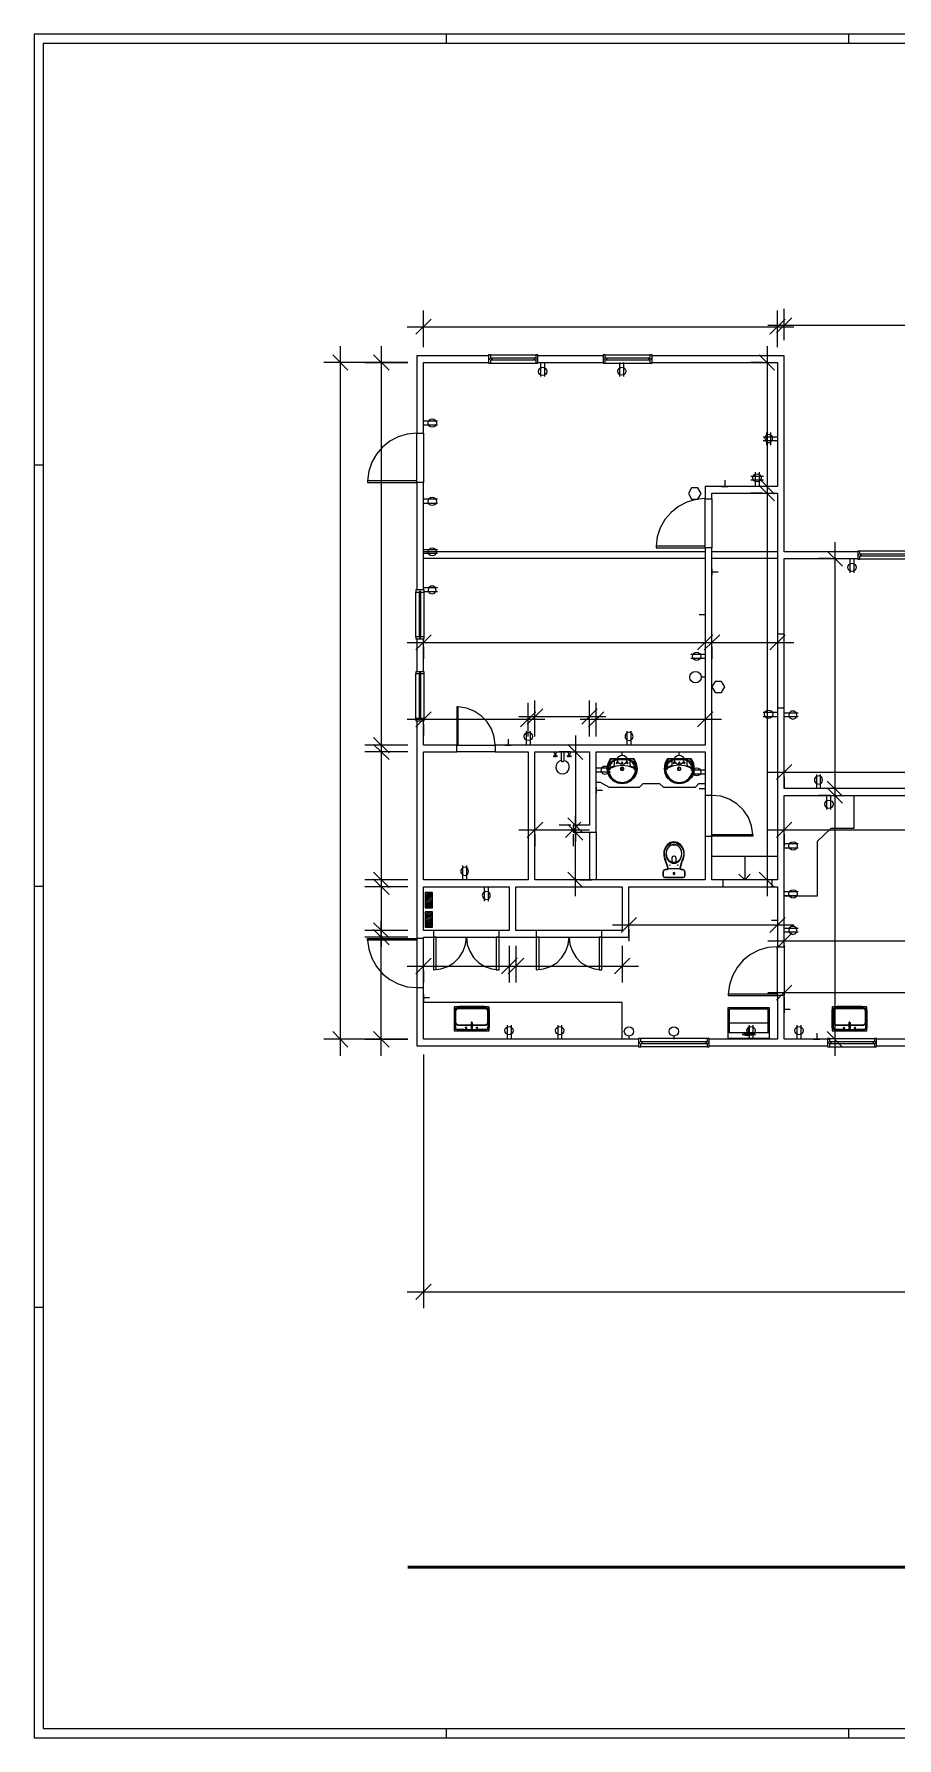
# Model space of a CAD drawing. Header units: inches. Extents: x -625442 to 34963, y -27993 to 66986.
# Drawn here: x 17.58 to 22.87, y 0.27 to 10.71 of the extents above; entities that cross this region are included whole.
import ezdxf

# ---------------------------------------------------------------- set-up
doc = ezdxf.new("R2010")
doc.units = ezdxf.units.IN
doc.header["$LTSCALE"] = 0.5
doc.header["$MEASUREMENT"] = 0
doc.linetypes.add('PDF_IMPORT', pattern=[1, 0.8, -0.2])
doc.layers.add('P-PATTERN', color=147, linetype='Continuous')

# ---------------------------------------------------------------- blocks, each defined once
blk = doc.blocks.new('Existing Red House Floor Plan_PBK')
at = {"layer": 'P-PATTERN', "color": 7, "lineweight": 9}
for points in [[(0.872, 10.71), (0.872, 0.267), (16.706, 0.267), (16.706, 10.71)], [(0.928, 10.651), (0.928, 0.325), (15.731, 0.325), (15.731, 10.651)]]:
    blk.add_lwpolyline(points, close=True, dxfattribs=at)
for points in [[(3.397, 10.71), (3.397, 10.651)], [(5.863, 10.71), (5.863, 10.651)], [(0.872, 8.07), (0.928, 8.07)], [(0.872, 5.488), (0.928, 5.488)], [(0.872, 2.907), (0.928, 2.907)], [(3.397, 0.325), (3.397, 0.267)], [(5.863, 0.325), (5.863, 0.267)]]:
    blk.add_lwpolyline(points, dxfattribs=at)
at = {"layer": 'P-PATTERN', "color": 7, "lineweight": 25}
for points in [[(3.258, 8.791), (3.258, 9.016)], [(5.428, 8.791), (5.428, 9.016)], [(5.47, 8.833), (5.47, 9.025)], [(3.158, 8.916), (5.528, 8.916)], [(3.305, 8.963), (3.212, 8.87)], [(5.37, 8.925), (7.931, 8.925)], [(5.381, 8.87), (5.475, 8.963)], [(5.516, 8.971), (5.423, 8.878)], [(2.748, 8.796), (2.748, 4.448)], [(3, 8.796), (3, 6.251)], [(5.365, 8.796), (5.365, 7.836)], [(2.9, 8.696), (3.163, 8.696), (2.648, 8.696)], [(2.795, 8.65), (2.702, 8.743)], [(3.658, 8.738), (3.217, 8.738), (3.217, 8.263), (3.158, 8.258), (3.103, 8.241), (3.052, 8.215), (3.007, 8.178), (2.97, 8.135), (2.942, 8.085), (2.923, 8.03), (2.915, 7.971)], [(3.048, 8.65), (2.953, 8.743)], [(3.258, 8.263), (3.258, 8.696), (3.658, 8.696)], [(3.672, 8.693), (3.672, 8.713), (3.678, 8.713), (3.678, 8.723), (3.672, 8.723), (3.672, 8.743), (3.658, 8.743), (3.658, 8.693), (3.672, 8.693), (3.947, 8.693)], [(3.665, 8.713), (3.665, 8.723)], [(3.672, 8.743), (3.947, 8.743)], [(3.953, 8.723), (3.953, 8.713)], [(4.36, 8.738), (3.96, 8.738)], [(3.96, 8.696), (4.36, 8.696)], [(3.977, 8.61), (3.977, 8.696)], [(4.002, 8.61), (4.002, 8.696)], [(4.373, 8.693), (4.373, 8.713), (4.38, 8.713), (4.38, 8.723), (4.373, 8.723), (4.373, 8.743), (4.36, 8.743), (4.36, 8.693), (4.373, 8.693), (4.646, 8.693)], [(4.366, 8.713), (4.366, 8.723)], [(4.373, 8.743), (4.646, 8.743)], [(4.463, 8.61), (4.463, 8.696)], [(4.486, 8.61), (4.486, 8.696)], [(4.653, 8.723), (4.653, 8.713)], [(5.92, 7.536), (5.47, 7.536), (5.47, 8.738), (4.66, 8.738)], [(4.66, 8.696), (5.428, 8.696), (5.428, 7.936), (4.985, 7.936), (4.985, 7.861)], [(5.336, 8.696), (5.265, 8.696)], [(5.411, 8.65), (5.316, 8.743)], [(3.345, 8.338), (3.258, 8.338)], [(3.345, 8.313), (3.258, 8.313)], [(5.363, 8.191), (5.363, 8.268)], [(5.388, 8.191), (5.388, 8.268)], [(5.341, 8.241), (5.428, 8.241)], [(5.341, 8.218), (5.428, 8.218)], [(3.217, 7.961), (3.217, 7.303)], [(3.258, 7.303), (3.258, 7.961)], [(5.106, 7.975), (5.106, 7.936)], [(5.265, 8.001), (5.343, 8.001)], [(5.265, 7.978), (5.343, 7.978)], [(5.291, 8.025), (5.291, 7.936)], [(5.316, 8.025), (5.316, 7.936)], [(5.316, 7.985), (5.411, 7.89)], [(5.411, 7.848), (5.316, 7.943)], [(5.365, 7.996), (5.365, 5.425)], [(3.345, 7.858), (3.258, 7.858)], [(3.345, 7.833), (3.258, 7.833)], [(4.985, 7.863), (4.928, 7.856), (4.873, 7.841), (4.821, 7.815), (4.776, 7.778), (4.738, 7.735), (4.71, 7.683), (4.691, 7.628), (4.685, 7.571)], [(5.026, 7.861), (5.026, 7.895), (5.428, 7.895), (5.428, 7.031)], [(5.085, 7.936), (5.125, 7.936)], [(5.336, 7.936), (5.265, 7.936)], [(5.336, 7.895), (5.265, 7.895)], [(3.345, 7.548), (3.258, 7.548)], [(4.985, 7.536), (3.258, 7.536)], [(3.345, 7.525), (3.258, 7.525)], [(4.985, 7.561), (4.985, 6.351), (3.697, 6.351), (3.692, 6.403), (3.675, 6.451), (3.648, 6.495), (3.613, 6.531), (3.57, 6.56), (3.523, 6.578), (3.472, 6.586)], [(5.278, 5.803), (5.27, 5.856), (5.25, 5.908), (5.22, 5.953), (5.18, 5.991), (5.133, 6.02), (5.081, 6.038), (5.026, 6.043), (5.026, 7.561)], [(5.428, 7.536), (5.026, 7.536)], [(5.826, 7.448), (5.733, 7.541)], [(5.78, 7.595), (5.78, 5.985)], [(5.926, 7.511), (5.926, 7.521)], [(6.508, 7.541), (6.508, 7.521), (6.501, 7.521), (6.501, 7.511), (6.508, 7.511), (6.508, 7.491), (6.521, 7.491), (6.521, 7.541), (6.508, 7.541), (5.933, 7.541)], [(4.985, 7.495), (3.258, 7.495)], [(5.428, 7.495), (5.026, 7.495)], [(5.026, 7.433), (5.026, 7.393)], [(5.47, 7.031), (5.47, 7.495), (5.92, 7.495)], [(5.753, 7.495), (5.68, 7.495)], [(5.873, 7.408), (5.873, 7.495)], [(5.898, 7.408), (5.898, 7.495)], [(6.508, 7.491), (5.933, 7.491)], [(3.345, 7.315), (3.258, 7.315)], [(5.065, 7.411), (5.026, 7.411)], [(3.262, 7.016), (3.242, 7.016), (3.242, 7.021), (3.232, 7.021), (3.232, 7.016), (3.212, 7.016), (3.212, 7.003), (3.262, 7.003), (3.262, 7.016), (3.262, 7.29)], [(3.212, 7.016), (3.212, 7.29)], [(3.232, 7.296), (3.242, 7.296)], [(3.345, 7.291), (3.258, 7.291)], [(4.948, 7.153), (4.985, 7.153)], [(4.985, 7.175), (4.985, 7.135)], [(3.305, 7.028), (3.212, 6.935)], [(3.217, 7.003), (3.217, 6.801)], [(3.242, 7.01), (3.232, 7.01)], [(3.258, 6.801), (3.258, 7.003)], [(4.938, 6.935), (5.033, 7.028)], [(5.075, 7.028), (4.98, 6.935)], [(5.381, 6.935), (5.475, 7.028)], [(3.158, 6.981), (5.085, 6.981)], [(3.258, 6.953), (3.258, 6.881)], [(4.898, 6.908), (4.985, 6.908)], [(4.926, 6.981), (5.528, 6.981)], [(4.985, 6.953), (4.985, 6.881)], [(5.026, 6.953), (5.026, 6.881)], [(5.428, 6.953), (5.428, 6.881)], [(3.262, 6.515), (3.242, 6.515), (3.242, 6.521), (3.232, 6.521), (3.232, 6.515), (3.212, 6.515), (3.212, 6.501), (3.262, 6.501), (3.262, 6.515), (3.262, 6.79)], [(3.212, 6.515), (3.212, 6.79)], [(3.232, 6.796), (3.242, 6.796)], [(4.898, 6.885), (4.985, 6.885)], [(4.985, 6.791), (4.985, 6.75)], [(4.961, 6.77), (4.985, 6.77)], [(3.9, 6.405), (3.9, 6.61)], [(3.942, 6.405), (3.942, 6.626)], [(4.276, 6.405), (4.276, 6.626)], [(4.318, 6.405), (4.318, 6.61)], [(5.428, 6.581), (5.428, 5.525), (5.395, 5.525)], [(5.47, 5.116), (5.47, 6.043), (6.596, 6.043), (6.596, 5.921), (6.638, 5.921), (6.638, 6.085), (5.47, 6.085), (5.47, 6.581)], [(3.158, 6.51), (4.002, 6.51)], [(3.305, 6.556), (3.212, 6.463)], [(3.217, 6.501), (3.217, 5.166)], [(3.242, 6.508), (3.232, 6.508)], [(3.463, 6.351), (3.258, 6.351), (3.258, 6.501)], [(3.258, 6.481), (3.258, 6.41)], [(3.842, 6.526), (4.376, 6.526)], [(3.853, 6.463), (3.948, 6.556)], [(3.99, 6.573), (3.895, 6.48)], [(4.218, 6.51), (5.085, 6.51)], [(4.23, 6.48), (4.323, 6.573)], [(4.365, 6.556), (4.271, 6.463)], [(4.938, 6.463), (5.033, 6.556)], [(4.985, 6.481), (4.985, 6.41)], [(5.341, 6.553), (5.428, 6.553)], [(5.341, 6.528), (5.428, 6.528)], [(5.556, 6.548), (5.47, 6.548)], [(5.556, 6.525), (5.47, 6.525)], [(2.953, 6.398), (3.048, 6.305)], [(3, 6.41), (3, 5.425)], [(3.778, 6.388), (3.778, 6.351)], [(3.888, 6.438), (3.888, 6.351)], [(3.913, 6.438), (3.913, 6.351)], [(4.19, 6.41), (4.19, 5.76)], [(4.506, 6.438), (4.506, 6.351)], [(4.53, 6.438), (4.53, 6.351)], [(3.163, 6.351), (2.9, 6.351)], [(3.163, 6.31), (2.9, 6.31)], [(3.048, 6.263), (2.953, 6.356)], [(3.697, 6.31), (3.9, 6.31), (3.9, 5.525), (3.258, 5.525), (3.258, 6.31), (3.463, 6.31)], [(3.757, 6.351), (3.797, 6.351)], [(4.985, 5.793), (4.985, 5.525), (3.942, 5.525), (3.942, 6.31), (4.276, 6.31), (4.276, 5.86), (4.176, 5.86), (4.176, 5.818), (4.318, 5.818), (4.318, 6.31), (4.985, 6.31), (4.985, 6.043)], [(4.058, 6.31), (4.063, 6.295), (4.067, 6.295), (4.07, 6.295), (4.075, 6.31)], [(4.068, 6.295), (4.068, 6.285), (4.067, 6.285), (4.065, 6.285), (4.065, 6.295)], [(4.067, 6.281), (4.067, 6.285), (4.067, 6.281)], [(4.143, 6.31), (4.148, 6.295), (4.151, 6.295), (4.155, 6.295), (4.161, 6.31), (4.09, 6.31)], [(4.103, 6.31), (4.103, 6.258), (4.106, 6.251), (4.115, 6.251), (4.12, 6.258), (4.12, 6.31)], [(4.236, 6.263), (4.143, 6.356)], [(4.15, 6.295), (4.15, 6.285), (4.151, 6.285)], [(4.155, 6.285), (4.151, 6.285), (4.15, 6.285)], [(4.151, 6.281), (4.151, 6.285), (4.151, 6.281)], [(4.153, 6.285), (4.153, 6.295)], [(4.41, 6.268), (4.408, 6.268), (4.406, 6.266), (4.393, 6.238), (4.388, 6.206), (4.393, 6.18), (4.405, 6.155), (4.425, 6.136), (4.45, 6.123), (4.476, 6.12), (4.503, 6.123), (4.528, 6.136), (4.548, 6.155), (4.56, 6.18), (4.565, 6.206), (4.56, 6.238), (4.546, 6.266), (4.545, 6.268), (4.543, 6.268)], [(4.405, 6.268), (4.548, 6.268), (4.405, 6.268)], [(4.476, 6.291), (4.476, 6.31)], [(4.76, 6.268), (4.758, 6.268), (4.758, 6.266), (4.743, 6.238), (4.738, 6.206), (4.743, 6.18), (4.755, 6.155), (4.775, 6.136), (4.8, 6.123), (4.826, 6.12), (4.855, 6.123), (4.878, 6.136), (4.898, 6.155), (4.911, 6.18), (4.915, 6.206), (4.91, 6.238), (4.896, 6.266), (4.895, 6.268), (4.893, 6.268)], [(4.756, 6.268), (4.898, 6.268), (4.756, 6.268)], [(4.825, 6.291), (4.825, 6.31)], [(4.405, 6.21), (4.318, 6.21)], [(4.405, 6.186), (4.318, 6.186)], [(4.405, 6.216), (4.415, 6.22), (4.423, 6.223), (4.428, 6.226), (4.43, 6.233), (4.43, 6.253), (4.43, 6.256), (4.426, 6.256), (4.413, 6.246), (4.403, 6.231), (4.4, 6.216), (4.4, 6.2), (4.401, 6.208), (4.408, 6.213), (4.441, 6.225), (4.476, 6.228), (4.511, 6.225), (4.545, 6.213), (4.551, 6.208), (4.553, 6.2), (4.553, 6.216), (4.55, 6.231), (4.54, 6.246), (4.526, 6.256), (4.523, 6.256), (4.523, 6.253), (4.523, 6.233), (4.525, 6.226), (4.53, 6.223), (4.538, 6.22), (4.546, 6.216), (4.548, 6.213), (4.546, 6.213)], [(4.406, 6.216), (4.405, 6.213), (4.406, 6.213)], [(4.526, 6.256), (4.52, 6.258), (4.513, 6.26), (4.495, 6.261), (4.476, 6.261), (4.458, 6.261), (4.44, 6.26), (4.433, 6.258), (4.426, 6.256)], [(4.896, 6.213), (4.901, 6.208), (4.905, 6.2), (4.903, 6.216), (4.9, 6.231), (4.89, 6.246), (4.876, 6.256), (4.875, 6.256), (4.873, 6.253), (4.873, 6.233), (4.875, 6.226), (4.88, 6.223), (4.888, 6.22), (4.898, 6.216), (4.898, 6.213), (4.896, 6.213), (4.863, 6.225), (4.826, 6.228), (4.791, 6.225), (4.758, 6.213), (4.751, 6.208), (4.75, 6.2), (4.75, 6.216), (4.755, 6.231), (4.763, 6.246), (4.776, 6.256), (4.78, 6.256), (4.78, 6.253), (4.78, 6.233), (4.778, 6.226), (4.773, 6.223), (4.765, 6.22), (4.756, 6.216), (4.755, 6.213), (4.758, 6.213)], [(4.876, 6.256), (4.87, 6.258), (4.863, 6.26), (4.845, 6.261), (4.826, 6.261), (4.808, 6.261), (4.791, 6.26), (4.783, 6.258), (4.776, 6.256)], [(4.898, 6.2), (4.985, 6.2)], [(4.898, 6.176), (4.985, 6.176)], [(5.37, 6.186), (6.696, 6.186)], [(5.516, 6.233), (5.423, 6.14)], [(5.668, 6.171), (5.668, 6.085)], [(5.691, 6.171), (5.691, 6.085)], [(4.318, 6.125), (4.341, 6.125), (4.396, 6.093), (4.583, 6.093), (4.606, 6.116), (4.706, 6.116), (4.73, 6.093), (4.925, 6.093), (4.946, 6.116), (4.985, 6.116)], [(4.318, 6.095), (4.318, 6.055)], [(4.355, 6.073), (4.318, 6.073)], [(4.948, 6.085), (4.985, 6.085)], [(4.985, 6.106), (4.985, 6.066)], [(5.47, 6.158), (5.47, 6.086)], [(5.753, 6.085), (5.68, 6.085)], [(5.733, 6.131), (5.826, 6.038)], [(5.826, 5.996), (5.733, 6.09)], [(5.78, 6.143), (5.78, 4.448)], [(5.896, 6.043), (5.896, 5.841), (5.755, 5.841), (5.671, 5.76), (5.671, 5.425), (5.471, 5.425)], [(5.753, 6.043), (5.68, 6.043)], [(5.731, 5.956), (5.731, 6.043)], [(5.756, 5.956), (5.756, 6.043)], [(3.99, 5.88), (3.895, 5.786)], [(4.161, 5.86), (4.09, 5.86)], [(4.13, 5.786), (4.223, 5.88)], [(4.143, 5.906), (4.236, 5.813)], [(4.236, 5.77), (4.143, 5.865)], [(4.19, 5.425), (4.19, 5.918)], [(5.516, 5.88), (5.423, 5.786)], [(3.842, 5.833), (4.276, 5.833)], [(3.942, 5.805), (3.942, 5.733)], [(4.176, 5.805), (4.176, 5.733)], [(4.216, 5.818), (4.29, 5.818)], [(4.276, 5.818), (4.276, 5.525)], [(4.318, 5.818), (4.318, 5.525)], [(4.76, 5.591), (4.756, 5.608), (4.751, 5.623), (4.74, 5.656), (4.735, 5.683), (4.738, 5.71), (4.75, 5.733), (4.77, 5.748), (4.781, 5.753), (4.795, 5.755), (4.806, 5.753), (4.818, 5.748), (4.838, 5.733), (4.85, 5.71), (4.855, 5.683), (4.848, 5.656), (4.836, 5.623), (4.831, 5.608), (4.828, 5.591)], [(5.093, 5.525), (5.026, 5.525), (5.026, 5.793)], [(5.37, 5.833), (10.751, 5.833)], [(5.47, 5.805), (5.47, 5.733)], [(5.556, 5.746), (5.47, 5.746)], [(4.738, 5.651), (4.746, 5.63), (4.738, 5.651)], [(4.78, 5.633), (4.78, 5.635), (4.786, 5.635), (4.795, 5.635), (4.801, 5.635), (4.808, 5.635), (4.808, 5.633), (4.806, 5.633), (4.803, 5.631), (4.8, 5.631), (4.795, 5.631), (4.79, 5.631), (4.785, 5.631), (4.77, 5.638), (4.758, 5.65), (4.75, 5.668), (4.748, 5.69), (4.751, 5.71), (4.76, 5.725), (4.773, 5.736), (4.783, 5.74), (4.795, 5.741), (4.805, 5.74), (4.815, 5.736), (4.828, 5.725), (4.836, 5.71), (4.84, 5.69), (4.838, 5.668), (4.83, 5.65), (4.82, 5.64), (4.808, 5.633)], [(4.808, 5.635), (4.808, 5.658), (4.803, 5.668), (4.795, 5.671), (4.785, 5.668), (4.78, 5.658), (4.78, 5.635)], [(4.85, 5.651), (4.841, 5.63), (4.85, 5.651)], [(5.428, 5.668), (5.026, 5.668)], [(5.228, 5.668), (5.228, 5.525), (5.261, 5.56)], [(5.556, 5.721), (5.47, 5.721)], [(2.953, 5.573), (3.048, 5.478)], [(3, 5.583), (3, 5.116)], [(3.498, 5.613), (3.498, 5.525)], [(3.522, 5.613), (3.522, 5.525)], [(4.143, 5.573), (4.236, 5.478)], [(4.83, 5.591), (4.835, 5.611), (4.841, 5.63), (4.835, 5.611), (4.83, 5.591), (4.838, 5.59), (4.848, 5.59), (4.856, 5.585), (4.86, 5.575), (4.856, 5.585), (4.848, 5.59), (4.821, 5.593), (4.795, 5.593), (4.766, 5.593), (4.74, 5.59), (4.731, 5.585), (4.728, 5.575), (4.731, 5.585), (4.74, 5.59), (4.75, 5.59), (4.758, 5.591), (4.753, 5.611), (4.746, 5.63), (4.753, 5.611), (4.758, 5.591)], [(4.728, 5.55), (4.728, 5.575), (4.728, 5.55)], [(4.85, 5.541), (4.738, 5.541), (4.85, 5.541)], [(4.793, 5.56), (4.8, 5.565), (4.795, 5.57), (4.79, 5.565), (4.795, 5.56)], [(4.86, 5.575), (4.86, 5.55), (4.86, 5.575)], [(5.228, 5.525), (5.191, 5.561)], [(5.316, 5.573), (5.411, 5.478)], [(3.163, 5.525), (2.9, 5.525)], [(3.163, 5.483), (2.9, 5.483)], [(3.048, 5.436), (2.953, 5.531)], [(3.32, 5.216), (3.258, 5.216), (3.258, 5.483), (3.783, 5.483), (3.783, 5.216), (3.722, 5.216)], [(3.268, 5.406), (3.313, 5.45)], [(3.268, 5.438), (3.28, 5.448)], [(3.268, 5.416), (3.302, 5.448)], [(3.268, 5.426), (3.292, 5.448)], [(3.268, 5.398), (3.313, 5.441)], [(3.268, 5.386), (3.313, 5.431)], [(3.632, 5.396), (3.632, 5.483)], [(3.657, 5.396), (3.657, 5.483)], [(3.95, 5.216), (3.825, 5.216), (3.825, 5.483), (4.476, 5.483), (4.476, 5.216), (4.351, 5.216)], [(4.216, 5.525), (4.29, 5.525)], [(4.351, 5.175), (4.518, 5.175), (4.518, 5.483), (5.093, 5.483)], [(5.395, 5.483), (5.428, 5.483), (5.428, 5.116), (5.37, 5.111), (5.315, 5.095), (5.263, 5.068), (5.218, 5.033), (5.181, 4.988), (5.153, 4.938), (5.135, 4.883), (5.126, 4.826)], [(5.336, 5.525), (5.265, 5.525)], [(5.556, 5.453), (5.47, 5.453)], [(3.268, 5.375), (3.313, 5.42)], [(3.268, 5.365), (3.313, 5.408)], [(3.268, 5.355), (3.313, 5.4)], [(3.268, 5.318), (3.28, 5.33)], [(3.268, 5.286), (3.313, 5.33)], [(3.268, 5.296), (3.302, 5.33)], [(3.268, 5.306), (3.292, 5.33)], [(3.277, 5.355), (3.313, 5.391)], [(3.287, 5.355), (3.313, 5.381)], [(3.297, 5.355), (3.313, 5.371)], [(5.556, 5.428), (5.47, 5.428)], [(2.953, 5.263), (3.048, 5.17)], [(3, 4.448), (3, 5.275)], [(3.268, 5.278), (3.313, 5.321)], [(3.268, 5.266), (3.313, 5.311)], [(3.268, 5.256), (3.313, 5.3)], [(3.268, 5.245), (3.313, 5.288)], [(3.268, 5.236), (3.313, 5.28)], [(3.277, 5.236), (3.313, 5.271)], [(3.287, 5.236), (3.313, 5.261)], [(3.297, 5.236), (3.313, 5.251)], [(4.418, 5.25), (5.528, 5.25)], [(4.565, 5.296), (4.471, 5.203)], [(5.381, 5.203), (5.475, 5.296)], [(5.391, 5.278), (5.428, 5.278)], [(5.428, 5.3), (5.428, 5.258)], [(5.556, 5.228), (5.47, 5.228)], [(3.163, 5.216), (2.9, 5.216)], [(3.163, 5.175), (2.9, 5.175)], [(2.915, 5.156), (2.923, 5.1), (2.942, 5.045), (2.97, 4.995), (3.007, 4.95), (3.052, 4.915), (3.103, 4.888), (3.158, 4.871), (3.217, 4.865)], [(3.048, 5.128), (2.953, 5.221)], [(3.258, 5.166), (3.258, 5.175), (3.32, 5.175)], [(3.337, 4.975), (3.337, 5.175), (3.32, 5.175), (3.32, 4.975), (3.365, 4.98), (3.408, 4.995), (3.445, 5.018), (3.477, 5.05), (3.502, 5.088), (3.517, 5.13), (3.522, 5.175), (3.527, 5.13), (3.542, 5.088), (3.565, 5.05), (3.597, 5.018), (3.635, 4.995), (3.677, 4.98), (3.722, 4.975)], [(3.722, 5.175), (3.95, 5.175)], [(3.783, 5.121), (3.783, 4.896)], [(3.825, 5.121), (3.825, 4.896)], [(3.967, 4.975), (3.967, 5.175), (3.95, 5.175), (3.95, 4.975), (3.995, 4.98), (4.038, 4.995), (4.075, 5.018), (4.106, 5.05), (4.131, 5.088), (4.146, 5.13), (4.151, 5.175), (4.156, 5.13), (4.171, 5.088), (4.195, 5.05), (4.226, 5.018), (4.265, 4.995), (4.306, 4.98), (4.351, 4.975)], [(4.476, 5.121), (4.476, 4.896)], [(4.518, 5.221), (4.518, 5.15)], [(5.37, 5.153), (12.851, 5.153)], [(5.516, 5.2), (5.423, 5.106)], [(5.428, 5.221), (5.428, 5.15)], [(5.556, 5.205), (5.47, 5.205)], [(5.47, 5.125), (5.47, 5.053)], [(3.305, 5.045), (3.212, 4.95)], [(3.737, 4.95), (3.832, 5.045)], [(3.873, 5.045), (3.778, 4.95)], [(4.43, 4.95), (4.523, 5.045)], [(3.158, 4.996), (3.883, 4.996)], [(3.258, 4.97), (3.258, 4.896)], [(3.725, 4.996), (4.576, 4.996)], [(3.217, 4.866), (3.217, 4.508), (4.576, 4.508)], [(4.576, 4.55), (3.258, 4.55), (3.258, 4.866)], [(3.258, 4.825), (3.258, 4.783)], [(5.428, 4.816), (5.428, 4.55), (5.01, 4.55)], [(5.37, 4.835), (6.705, 4.835)], [(5.516, 4.881), (5.423, 4.788)], [(5.736, 4.55), (5.47, 4.55), (5.47, 4.816)], [(5.47, 4.806), (5.47, 4.735)], [(3.295, 4.803), (3.258, 4.803)], [(4.476, 4.55), (4.476, 4.775), (3.258, 4.775)], [(3.48, 4.75), (3.45, 4.748), (3.448, 4.746), (3.447, 4.745), (3.447, 4.716), (3.448, 4.715), (3.448, 4.633)], [(3.447, 4.716), (3.447, 4.633), (3.448, 4.633), (3.448, 4.603), (3.45, 4.601), (3.48, 4.601)], [(3.63, 4.75), (3.48, 4.75), (3.48, 4.748), (3.45, 4.746), (3.448, 4.745), (3.448, 4.715)], [(3.457, 4.726), (3.455, 4.723), (3.455, 4.72), (3.46, 4.733), (3.473, 4.738), (3.47, 4.738), (3.467, 4.736)], [(3.473, 4.738), (3.46, 4.733), (3.455, 4.72)], [(3.455, 4.72), (3.455, 4.653), (3.455, 4.72)], [(3.465, 4.736), (3.46, 4.733), (3.457, 4.728)], [(3.635, 4.738), (3.473, 4.738), (3.635, 4.738)], [(3.663, 4.716), (3.662, 4.745), (3.66, 4.746), (3.658, 4.748), (3.63, 4.75), (3.63, 4.748), (3.48, 4.748)], [(3.663, 4.633), (3.663, 4.716), (3.662, 4.715), (3.66, 4.745), (3.658, 4.746), (3.63, 4.748)], [(3.63, 4.6), (3.658, 4.6), (3.66, 4.601), (3.662, 4.603), (3.663, 4.633), (3.662, 4.633), (3.662, 4.715)], [(3.642, 4.736), (3.638, 4.738), (3.635, 4.738), (3.648, 4.733), (3.653, 4.72), (3.653, 4.723), (3.652, 4.726)], [(3.653, 4.72), (3.648, 4.733), (3.635, 4.738)], [(3.652, 4.728), (3.648, 4.733), (3.643, 4.736)], [(3.653, 4.653), (3.653, 4.72), (3.653, 4.653)], [(5.135, 4.591), (5.135, 4.735), (5.37, 4.735), (5.37, 4.591)], [(5.47, 4.753), (5.47, 4.711)], [(5.506, 4.731), (5.47, 4.731)], [(5.795, 4.75), (5.766, 4.748), (5.763, 4.746), (5.763, 4.745), (5.761, 4.716), (5.763, 4.715), (5.763, 4.633)], [(5.761, 4.716), (5.761, 4.633), (5.763, 4.633), (5.765, 4.603), (5.766, 4.601), (5.795, 4.601)], [(5.945, 4.75), (5.795, 4.75), (5.795, 4.748), (5.766, 4.746), (5.765, 4.745), (5.763, 4.715)], [(5.771, 4.726), (5.771, 4.723), (5.771, 4.72), (5.776, 4.733), (5.788, 4.738), (5.786, 4.738), (5.783, 4.736)], [(5.788, 4.738), (5.776, 4.733), (5.771, 4.72)], [(5.771, 4.72), (5.771, 4.653), (5.771, 4.72)], [(5.781, 4.736), (5.776, 4.733), (5.773, 4.728)], [(5.951, 4.738), (5.788, 4.738), (5.951, 4.738)], [(5.978, 4.716), (5.976, 4.745), (5.976, 4.746), (5.975, 4.748), (5.945, 4.75), (5.945, 4.748), (5.795, 4.748)], [(5.978, 4.633), (5.978, 4.716), (5.976, 4.715), (5.975, 4.745), (5.975, 4.746), (5.945, 4.748)], [(5.945, 4.6), (5.975, 4.6), (5.976, 4.601), (5.976, 4.603), (5.978, 4.633), (5.976, 4.633), (5.976, 4.715)], [(5.966, 4.728), (5.963, 4.733), (5.958, 4.736), (5.955, 4.738), (5.951, 4.738), (5.963, 4.733), (5.968, 4.72), (5.968, 4.723), (5.968, 4.726)], [(5.968, 4.72), (5.963, 4.733), (5.951, 4.738)], [(5.968, 4.653), (5.968, 4.72), (5.968, 4.653)], [(7.74, 4.55), (6.646, 4.55), (6.646, 4.775), (6.605, 4.775), (6.605, 4.55), (6.036, 4.55)], [(2.702, 4.596), (2.795, 4.501)], [(2.953, 4.596), (3.048, 4.501)], [(3.447, 4.633), (3.447, 4.603), (3.448, 4.601), (3.45, 4.6), (3.48, 4.6), (3.48, 4.601), (3.63, 4.601)], [(3.467, 4.636), (3.47, 4.636), (3.473, 4.636), (3.46, 4.641), (3.455, 4.653), (3.455, 4.65), (3.457, 4.648)], [(3.455, 4.653), (3.46, 4.641), (3.473, 4.636)], [(3.457, 4.646), (3.46, 4.641), (3.465, 4.638)], [(3.473, 4.636), (3.55, 4.636), (3.473, 4.636)], [(3.48, 4.6), (3.63, 4.6), (3.63, 4.601), (3.658, 4.601), (3.66, 4.603), (3.662, 4.633)], [(3.552, 4.653), (3.55, 4.651)], [(3.55, 4.65), (3.55, 4.648), (3.55, 4.646), (3.55, 4.645), (3.55, 4.643), (3.55, 4.641), (3.55, 4.64), (3.55, 4.638), (3.55, 4.636), (3.55, 4.635), (3.55, 4.633), (3.55, 4.631), (3.55, 4.63), (3.55, 4.628), (3.55, 4.626), (3.55, 4.625), (3.55, 4.623), (3.55, 4.621), (3.55, 4.62), (3.55, 4.618), (3.55, 4.616)], [(3.55, 4.615), (3.552, 4.613)], [(3.555, 4.653), (3.553, 4.653)], [(3.553, 4.611), (3.555, 4.611)], [(3.555, 4.653), (3.555, 4.653)], [(3.555, 4.611), (3.555, 4.611)], [(3.558, 4.651), (3.557, 4.653)], [(3.557, 4.613), (3.558, 4.615)], [(3.558, 4.616), (3.558, 4.618), (3.558, 4.62), (3.558, 4.621), (3.558, 4.623), (3.558, 4.625), (3.558, 4.626), (3.558, 4.628), (3.558, 4.63), (3.558, 4.631), (3.558, 4.633), (3.558, 4.635), (3.558, 4.636), (3.558, 4.638), (3.558, 4.64), (3.558, 4.641), (3.558, 4.643), (3.558, 4.645), (3.558, 4.646), (3.558, 4.648), (3.558, 4.65)], [(3.558, 4.636), (3.635, 4.636), (3.558, 4.636)], [(3.652, 4.648), (3.653, 4.65), (3.653, 4.653), (3.648, 4.641), (3.635, 4.636), (3.638, 4.636), (3.642, 4.636)], [(3.635, 4.636), (3.648, 4.641), (3.653, 4.653)], [(3.643, 4.638), (3.648, 4.641), (3.652, 4.646)], [(3.772, 4.636), (3.772, 4.55)], [(3.797, 4.636), (3.797, 4.55)], [(4.082, 4.636), (4.082, 4.55)], [(4.105, 4.636), (4.105, 4.55)], [(5.37, 4.648), (5.135, 4.648)], [(5.255, 4.588), (5.255, 4.583), (5.255, 4.581), (5.255, 4.588), (5.253, 4.588), (5.253, 4.595), (5.253, 4.601), (5.251, 4.601), (5.251, 4.608), (5.25, 4.608), (5.25, 4.615), (5.25, 4.618), (5.248, 4.618), (5.248, 4.62), (5.248, 4.621), (5.25, 4.621), (5.25, 4.623), (5.251, 4.623), (5.253, 4.623), (5.255, 4.623), (5.256, 4.621), (5.256, 4.623), (5.255, 4.623), (5.255, 4.625), (5.253, 4.625), (5.251, 4.625), (5.25, 4.623), (5.248, 4.621), (5.248, 4.62), (5.248, 4.621)], [(5.248, 4.621), (5.248, 4.621)], [(5.248, 4.62), (5.248, 4.618)], [(5.255, 4.595), (5.255, 4.588), (5.255, 4.595), (5.253, 4.595), (5.253, 4.601), (5.253, 4.61), (5.251, 4.608), (5.251, 4.615), (5.25, 4.615), (5.25, 4.62), (5.25, 4.618), (5.25, 4.621), (5.25, 4.623)], [(5.25, 4.621), (5.25, 4.621)], [(5.25, 4.621), (5.25, 4.62), (5.251, 4.62), (5.251, 4.615), (5.253, 4.615), (5.253, 4.61), (5.253, 4.608), (5.253, 4.601), (5.255, 4.601), (5.255, 4.595), (5.255, 4.601)], [(5.25, 4.62), (5.25, 4.618), (5.25, 4.613), (5.25, 4.608), (5.25, 4.601), (5.25, 4.595), (5.25, 4.588), (5.25, 4.583), (5.25, 4.58), (5.25, 4.578), (5.25, 4.576), (5.25, 4.578), (5.25, 4.58)], [(5.255, 4.58), (5.255, 4.578), (5.255, 4.576), (5.253, 4.576), (5.251, 4.576), (5.25, 4.576), (5.25, 4.578), (5.25, 4.58), (5.251, 4.581), (5.253, 4.581), (5.255, 4.58), (5.255, 4.578), (5.255, 4.576), (5.255, 4.578), (5.255, 4.58), (5.255, 4.583), (5.255, 4.588), (5.255, 4.595), (5.255, 4.601), (5.255, 4.608), (5.255, 4.613), (5.255, 4.618), (5.255, 4.62)], [(5.25, 4.608), (5.25, 4.615), (5.25, 4.613)], [(5.255, 4.585), (5.256, 4.585), (5.256, 4.583), (5.271, 4.583), (5.255, 4.583), (5.255, 4.578), (5.255, 4.581), (5.253, 4.581), (5.253, 4.588), (5.253, 4.586), (5.253, 4.595), (5.251, 4.595), (5.251, 4.601), (5.25, 4.601), (5.25, 4.608), (5.25, 4.601), (5.25, 4.595), (5.251, 4.595), (5.251, 4.588), (5.253, 4.586), (5.253, 4.581), (5.253, 4.578), (5.255, 4.578), (5.255, 4.576)], [(5.25, 4.601), (5.25, 4.595), (5.25, 4.588), (5.251, 4.588), (5.251, 4.581), (5.253, 4.581), (5.253, 4.576), (5.253, 4.578), (5.253, 4.576), (5.251, 4.578), (5.251, 4.581), (5.25, 4.581), (5.25, 4.588), (5.25, 4.595)], [(5.251, 4.621), (5.251, 4.62), (5.253, 4.62), (5.253, 4.615), (5.253, 4.608), (5.255, 4.608), (5.255, 4.601), (5.255, 4.608)], [(5.253, 4.623), (5.253, 4.625), (5.253, 4.623)], [(5.253, 4.623), (5.253, 4.62), (5.253, 4.615), (5.255, 4.615), (5.255, 4.608), (5.255, 4.615), (5.255, 4.613)], [(5.256, 4.618), (5.256, 4.62), (5.256, 4.621), (5.256, 4.62), (5.256, 4.618), (5.255, 4.618), (5.255, 4.615), (5.255, 4.62), (5.253, 4.62), (5.253, 4.621)], [(5.255, 4.636), (5.255, 4.55)], [(5.255, 4.623), (5.255, 4.625)], [(5.255, 4.623), (5.255, 4.623)], [(5.255, 4.621), (5.255, 4.621)], [(5.255, 4.621), (5.255, 4.621)], [(5.256, 4.62), (5.256, 4.621), (5.256, 4.623)], [(5.278, 4.636), (5.278, 4.55)], [(5.548, 4.636), (5.548, 4.55)], [(5.571, 4.636), (5.571, 4.55)], [(5.733, 4.596), (5.826, 4.501)], [(5.761, 4.633), (5.763, 4.603), (5.763, 4.601), (5.766, 4.6), (5.795, 4.6), (5.795, 4.601), (5.945, 4.601)], [(5.783, 4.636), (5.786, 4.636), (5.788, 4.636), (5.776, 4.641), (5.771, 4.653), (5.771, 4.65), (5.771, 4.648)], [(5.771, 4.653), (5.776, 4.641), (5.788, 4.636)], [(5.773, 4.646), (5.776, 4.641), (5.781, 4.638)], [(5.788, 4.636), (5.866, 4.636), (5.788, 4.636)], [(5.795, 4.6), (5.945, 4.6), (5.945, 4.601), (5.975, 4.601), (5.975, 4.603), (5.976, 4.633)], [(5.835, 4.621), (5.835, 4.621)], [(5.835, 4.621), (5.835, 4.621)], [(5.866, 4.653), (5.866, 4.651)], [(5.866, 4.65), (5.866, 4.648), (5.866, 4.646), (5.866, 4.645), (5.866, 4.643), (5.866, 4.641), (5.866, 4.64), (5.866, 4.638), (5.866, 4.636), (5.866, 4.635), (5.866, 4.633), (5.866, 4.631), (5.866, 4.63), (5.866, 4.628), (5.866, 4.626), (5.866, 4.625), (5.866, 4.623), (5.866, 4.621), (5.866, 4.62), (5.866, 4.618), (5.866, 4.616)], [(5.866, 4.615), (5.866, 4.613)], [(5.871, 4.653), (5.87, 4.653), (5.868, 4.653)], [(5.868, 4.611), (5.87, 4.611), (5.871, 4.611)], [(5.873, 4.651), (5.873, 4.653)], [(5.873, 4.613), (5.873, 4.615)], [(5.875, 4.616), (5.875, 4.618), (5.875, 4.62), (5.875, 4.621), (5.875, 4.623), (5.875, 4.625), (5.875, 4.626), (5.875, 4.628), (5.875, 4.63), (5.875, 4.631), (5.875, 4.633), (5.875, 4.635), (5.875, 4.636), (5.875, 4.638), (5.875, 4.64), (5.875, 4.641), (5.875, 4.643), (5.875, 4.645), (5.875, 4.646), (5.875, 4.648), (5.875, 4.65)], [(5.875, 4.636), (5.951, 4.636), (5.875, 4.636)], [(5.968, 4.648), (5.968, 4.65), (5.968, 4.653), (5.963, 4.641), (5.951, 4.636), (5.955, 4.636), (5.958, 4.636)], [(5.951, 4.636), (5.963, 4.641), (5.968, 4.653)], [(5.958, 4.638), (5.963, 4.641), (5.966, 4.646)], [(2.9, 4.55), (3.163, 4.55), (2.648, 4.55)], [(4.518, 4.568), (4.518, 4.55)], [(4.583, 4.523), (4.583, 4.533)], [(4.998, 4.553), (4.998, 4.533), (4.991, 4.533), (4.991, 4.523), (4.998, 4.523), (4.998, 4.503), (5.01, 4.503), (5.01, 4.553), (4.998, 4.553), (4.59, 4.553)], [(4.998, 4.503), (4.59, 4.503)], [(4.793, 4.568), (4.793, 4.55)], [(5.003, 4.533), (5.003, 4.523)], [(5.01, 4.508), (5.736, 4.508)], [(5.126, 4.591), (5.25, 4.591)], [(5.211, 4.578), (5.211, 4.578)], [(5.215, 4.578), (5.215, 4.578)], [(5.231, 4.578), (5.228, 4.578), (5.231, 4.578), (5.231, 4.58), (5.231, 4.581), (5.228, 4.581), (5.231, 4.581), (5.225, 4.581)], [(5.225, 4.575), (5.231, 4.575), (5.228, 4.575), (5.231, 4.575), (5.231, 4.576), (5.231, 4.578), (5.233, 4.578), (5.246, 4.578), (5.248, 4.578), (5.246, 4.578), (5.248, 4.578)], [(5.231, 4.58), (5.228, 4.58)], [(5.233, 4.58), (5.231, 4.58), (5.233, 4.58)], [(5.231, 4.58), (5.233, 4.58), (5.231, 4.58)], [(5.233, 4.576), (5.231, 4.576), (5.233, 4.576)], [(5.248, 4.58), (5.233, 4.58), (5.248, 4.58), (5.248, 4.581), (5.25, 4.581), (5.248, 4.58), (5.248, 4.578), (5.248, 4.576), (5.25, 4.575), (5.251, 4.575), (5.253, 4.575), (5.253, 4.573), (5.251, 4.573), (5.25, 4.573), (5.248, 4.575), (5.248, 4.576), (5.246, 4.578), (5.248, 4.58), (5.248, 4.581), (5.25, 4.583), (5.233, 4.583), (5.233, 4.581), (5.233, 4.58), (5.233, 4.578), (5.233, 4.576), (5.233, 4.575), (5.233, 4.573), (5.25, 4.573), (5.233, 4.573)], [(5.233, 4.581), (5.248, 4.581)], [(5.25, 4.575), (5.233, 4.575), (5.248, 4.575), (5.25, 4.575), (5.25, 4.573)], [(5.245, 4.583), (5.246, 4.585), (5.248, 4.586), (5.25, 4.586)], [(5.26, 4.573), (5.258, 4.571), (5.256, 4.57), (5.255, 4.57), (5.253, 4.57), (5.25, 4.57), (5.248, 4.57), (5.246, 4.571), (5.245, 4.573)], [(5.248, 4.583), (5.25, 4.585)], [(5.248, 4.581), (5.248, 4.58), (5.248, 4.581)], [(5.248, 4.58), (5.248, 4.58)], [(5.248, 4.576), (5.248, 4.575), (5.248, 4.576)], [(5.248, 4.576), (5.248, 4.576)], [(5.248, 4.575), (5.25, 4.575), (5.248, 4.575)], [(5.256, 4.573), (5.255, 4.571), (5.253, 4.571), (5.251, 4.571), (5.25, 4.573), (5.248, 4.573)], [(5.251, 4.576), (5.251, 4.578), (5.25, 4.578), (5.25, 4.581), (5.25, 4.583), (5.25, 4.588)], [(5.25, 4.583), (5.25, 4.583)], [(5.25, 4.576), (5.25, 4.578), (5.25, 4.583)], [(5.25, 4.573), (5.25, 4.573)], [(5.251, 4.573), (5.251, 4.575)], [(5.251, 4.573), (5.251, 4.573)], [(5.255, 4.573), (5.253, 4.573), (5.255, 4.573)], [(5.255, 4.591), (5.378, 4.591)], [(5.255, 4.586), (5.256, 4.586), (5.258, 4.585), (5.26, 4.583)], [(5.256, 4.576), (5.271, 4.576), (5.258, 4.576), (5.256, 4.576), (5.255, 4.575), (5.256, 4.575), (5.258, 4.576), (5.258, 4.578), (5.258, 4.58), (5.256, 4.581), (5.256, 4.58), (5.271, 4.58), (5.258, 4.58), (5.256, 4.58), (5.258, 4.58)], [(5.271, 4.573), (5.255, 4.573)], [(5.256, 4.581), (5.256, 4.583), (5.256, 4.581)], [(5.28, 4.581), (5.273, 4.581), (5.276, 4.581), (5.273, 4.581), (5.273, 4.58), (5.273, 4.578), (5.271, 4.578), (5.258, 4.578), (5.256, 4.578)], [(5.271, 4.581), (5.256, 4.581)], [(5.256, 4.576), (5.256, 4.576)], [(5.256, 4.575), (5.256, 4.575)], [(5.258, 4.578), (5.258, 4.576), (5.258, 4.578)], [(5.271, 4.58), (5.273, 4.58), (5.271, 4.58)], [(5.271, 4.576), (5.273, 4.576), (5.271, 4.576)], [(5.273, 4.576), (5.271, 4.576), (5.273, 4.576)], [(5.273, 4.58), (5.276, 4.58)], [(5.273, 4.58), (5.276, 4.58), (5.273, 4.58)], [(5.273, 4.578), (5.276, 4.578), (5.273, 4.578), (5.273, 4.576), (5.273, 4.575), (5.276, 4.575), (5.273, 4.575), (5.28, 4.575)], [(5.293, 4.578), (5.293, 4.578)], [(5.648, 4.55), (5.688, 4.55)], [(5.67, 4.586), (5.67, 4.55)], [(5.753, 4.55), (5.68, 4.55)], [(5.75, 4.503), (5.75, 4.523), (5.756, 4.523), (5.756, 4.533), (5.75, 4.533), (5.75, 4.553), (5.736, 4.553), (5.736, 4.503), (5.75, 4.503), (6.023, 4.503)], [(5.743, 4.523), (5.743, 4.533)], [(5.75, 4.553), (6.023, 4.553)], [(6.03, 4.533), (6.03, 4.523)], [(6.036, 4.508), (6.638, 4.508), (6.638, 3.515), (7.371, 3.515)], [(3.258, 4.455), (3.258, 2.9)], [(3.305, 3.047), (3.212, 2.953)], [(3.158, 3), (13.221, 3)]]:
    blk.add_lwpolyline(points, dxfattribs=at)
for points in [[(3.678, 8.713), (3.94, 8.713), (3.94, 8.723), (3.678, 8.723)], [(3.947, 8.713), (3.947, 8.693), (3.96, 8.693), (3.96, 8.743), (3.947, 8.743), (3.947, 8.723), (3.94, 8.723), (3.94, 8.713)], [(4.38, 8.713), (4.64, 8.713), (4.64, 8.723), (4.38, 8.723)], [(4.646, 8.713), (4.646, 8.693), (4.66, 8.693), (4.66, 8.743), (4.646, 8.743), (4.646, 8.723), (4.64, 8.723), (4.64, 8.713)], [(3.217, 8.263), (3.258, 8.263), (3.258, 7.961), (3.217, 7.961)], [(5.375, 8.255), (5.358, 8.25), (5.35, 8.235), (5.353, 8.218), (5.366, 8.206), (5.383, 8.206), (5.396, 8.218), (5.4, 8.235), (5.391, 8.25)], [(3.217, 7.971), (2.915, 7.971), (2.915, 7.961), (3.217, 7.961)], [(4.941, 7.928), (4.901, 7.928), (4.883, 7.893), (4.901, 7.86), (4.941, 7.86), (4.961, 7.893)], [(4.985, 7.861), (5.026, 7.861), (5.026, 7.561), (4.985, 7.561)], [(4.985, 7.571), (4.685, 7.571), (4.685, 7.561), (4.985, 7.561)], [(5.933, 7.521), (5.933, 7.541), (5.92, 7.541), (5.92, 7.491), (5.933, 7.491), (5.933, 7.511), (5.94, 7.511), (5.94, 7.521)], [(6.501, 7.521), (5.94, 7.521), (5.94, 7.511), (6.501, 7.511)], [(3.312, 7.278), (3.327, 7.283), (3.337, 7.298), (3.333, 7.315), (3.32, 7.326), (3.303, 7.326), (3.29, 7.315), (3.287, 7.298), (3.295, 7.283)], [(3.242, 7.29), (3.262, 7.29), (3.262, 7.303), (3.212, 7.303), (3.212, 7.29), (3.232, 7.29), (3.232, 7.283), (3.242, 7.283)], [(3.242, 7.021), (3.242, 7.283), (3.232, 7.283), (3.232, 7.021)], [(5.428, 7.031), (5.428, 6.581), (5.47, 6.581), (5.47, 7.031)], [(3.242, 6.79), (3.262, 6.79), (3.262, 6.801), (3.212, 6.801), (3.212, 6.79), (3.232, 6.79), (3.232, 6.783), (3.242, 6.783)], [(3.242, 6.521), (3.242, 6.783), (3.232, 6.783), (3.232, 6.521)], [(5.086, 6.741), (5.046, 6.741), (5.026, 6.708), (5.046, 6.675), (5.086, 6.675), (5.105, 6.708)], [(3.472, 6.351), (3.472, 6.586), (3.463, 6.586), (3.463, 6.351)], [(5.523, 6.511), (5.538, 6.516), (5.548, 6.531), (5.545, 6.548), (5.531, 6.56), (5.513, 6.56), (5.501, 6.548), (5.498, 6.531), (5.506, 6.516)], [(4.543, 6.405), (4.538, 6.421), (4.523, 6.43), (4.505, 6.426), (4.495, 6.413), (4.495, 6.396), (4.505, 6.383), (4.523, 6.38), (4.538, 6.388)], [(3.697, 6.351), (3.697, 6.31), (3.463, 6.31), (3.463, 6.351)], [(4.055, 6.281), (4.063, 6.283), (4.055, 6.285)], [(4.067, 6.285), (4.063, 6.285), (4.063, 6.281), (4.067, 6.281), (4.07, 6.281), (4.07, 6.285)], [(4.07, 6.283), (4.078, 6.281), (4.078, 6.285)], [(4.14, 6.281), (4.148, 6.283), (4.14, 6.285)], [(4.151, 6.285), (4.148, 6.285), (4.148, 6.281), (4.151, 6.281), (4.155, 6.281), (4.155, 6.285)], [(4.155, 6.283), (4.163, 6.281), (4.163, 6.285)], [(4.403, 6.266), (4.403, 6.268), (4.405, 6.268), (4.403, 6.268), (4.403, 6.266), (4.39, 6.238), (4.385, 6.206), (4.388, 6.178), (4.401, 6.153), (4.421, 6.133), (4.448, 6.12), (4.476, 6.116), (4.505, 6.12), (4.53, 6.133), (4.551, 6.153), (4.565, 6.178), (4.568, 6.206), (4.563, 6.238), (4.55, 6.266), (4.55, 6.268), (4.548, 6.268), (4.55, 6.268), (4.55, 6.266), (4.563, 6.238), (4.568, 6.206), (4.565, 6.178), (4.551, 6.153), (4.53, 6.133), (4.505, 6.12), (4.476, 6.116), (4.448, 6.12), (4.421, 6.133), (4.401, 6.153), (4.388, 6.178), (4.385, 6.206), (4.39, 6.238)], [(4.753, 6.266), (4.755, 6.268), (4.756, 6.268), (4.755, 6.268), (4.753, 6.266), (4.74, 6.238), (4.735, 6.206), (4.74, 6.178), (4.751, 6.153), (4.773, 6.133), (4.798, 6.12), (4.826, 6.116), (4.855, 6.12), (4.881, 6.133), (4.901, 6.153), (4.915, 6.178), (4.918, 6.206), (4.913, 6.238), (4.901, 6.266), (4.9, 6.268), (4.898, 6.268), (4.9, 6.268), (4.901, 6.266), (4.913, 6.238), (4.918, 6.206), (4.915, 6.178), (4.901, 6.153), (4.881, 6.133), (4.855, 6.12), (4.826, 6.116), (4.798, 6.12), (4.773, 6.133), (4.751, 6.153), (4.74, 6.178), (4.735, 6.206), (4.74, 6.238)], [(4.371, 6.173), (4.386, 6.178), (4.396, 6.193), (4.393, 6.211), (4.38, 6.221), (4.361, 6.221), (4.35, 6.211), (4.346, 6.193), (4.355, 6.178)], [(4.476, 6.123), (4.508, 6.128), (4.536, 6.146), (4.555, 6.175), (4.561, 6.206), (4.561, 6.216), (4.56, 6.226), (4.551, 6.241), (4.54, 6.253), (4.523, 6.26), (4.5, 6.261), (4.476, 6.263), (4.453, 6.261), (4.43, 6.26), (4.413, 6.253), (4.4, 6.241), (4.393, 6.226), (4.391, 6.216), (4.391, 6.206), (4.398, 6.175), (4.416, 6.146), (4.443, 6.128)], [(4.445, 6.238), (4.45, 6.243), (4.445, 6.248), (4.44, 6.243)], [(4.476, 6.216), (4.466, 6.211), (4.466, 6.2), (4.476, 6.195), (4.486, 6.2), (4.486, 6.211)], [(4.476, 6.213), (4.47, 6.21), (4.47, 6.201), (4.476, 6.198), (4.483, 6.201), (4.483, 6.21)], [(4.476, 6.238), (4.481, 6.243), (4.476, 6.248), (4.471, 6.243)], [(4.508, 6.238), (4.513, 6.243), (4.508, 6.248), (4.503, 6.243)], [(4.826, 6.123), (4.86, 6.128), (4.886, 6.146), (4.905, 6.175), (4.911, 6.206), (4.911, 6.216), (4.91, 6.226), (4.903, 6.241), (4.89, 6.253), (4.873, 6.26), (4.85, 6.261), (4.826, 6.263), (4.803, 6.261), (4.78, 6.26), (4.763, 6.253), (4.751, 6.241), (4.745, 6.226), (4.743, 6.216), (4.741, 6.206), (4.748, 6.175), (4.766, 6.146), (4.795, 6.128)], [(4.795, 6.238), (4.8, 6.243), (4.795, 6.248), (4.79, 6.243)], [(4.826, 6.216), (4.816, 6.211), (4.816, 6.2), (4.826, 6.195), (4.836, 6.2), (4.836, 6.211)], [(4.826, 6.213), (4.82, 6.21), (4.82, 6.201), (4.826, 6.198), (4.833, 6.201), (4.833, 6.21)], [(4.826, 6.238), (4.831, 6.243), (4.826, 6.248), (4.821, 6.243)], [(4.858, 6.238), (4.863, 6.243), (4.858, 6.248), (4.853, 6.243)], [(5.705, 6.138), (5.7, 6.153), (5.685, 6.163), (5.666, 6.16), (5.656, 6.146), (5.656, 6.13), (5.666, 6.116), (5.685, 6.113), (5.7, 6.121)], [(5.026, 5.793), (5.026, 6.043), (4.985, 6.043), (4.985, 5.793)], [(5.026, 5.803), (5.278, 5.803), (5.278, 5.793), (5.026, 5.793)], [(4.836, 5.655), (4.843, 5.681), (4.84, 5.706), (4.83, 5.725), (4.815, 5.738), (4.805, 5.741), (4.795, 5.743), (4.783, 5.741), (4.773, 5.738), (4.758, 5.725), (4.748, 5.706), (4.745, 5.681), (4.751, 5.655), (4.765, 5.638), (4.783, 5.628), (4.788, 5.628), (4.795, 5.628), (4.8, 5.628), (4.805, 5.628), (4.823, 5.638)], [(3.535, 5.578), (3.53, 5.595), (3.515, 5.603), (3.497, 5.6), (3.487, 5.586), (3.487, 5.57), (3.497, 5.556), (3.515, 5.553), (3.53, 5.561)], [(4.738, 5.541), (4.731, 5.543), (4.728, 5.55), (4.731, 5.543)], [(4.77, 5.618), (4.768, 5.616), (4.77, 5.613), (4.771, 5.616)], [(4.795, 5.571), (4.788, 5.568), (4.788, 5.561), (4.795, 5.558), (4.8, 5.561), (4.8, 5.568)], [(4.818, 5.613), (4.82, 5.616), (4.818, 5.618), (4.816, 5.616)], [(4.86, 5.55), (4.856, 5.543), (4.85, 5.541), (4.856, 5.543)], [(3.313, 5.355), (3.313, 5.448), (3.268, 5.448), (3.268, 5.355)], [(3.618, 5.431), (3.625, 5.415), (3.64, 5.406), (3.657, 5.408), (3.668, 5.421), (3.668, 5.44), (3.657, 5.453), (3.64, 5.455), (3.625, 5.446)], [(5.395, 5.525), (5.093, 5.525), (5.093, 5.483), (5.395, 5.483)], [(3.313, 5.236), (3.313, 5.33), (3.268, 5.33), (3.268, 5.236)], [(5.523, 5.191), (5.538, 5.198), (5.548, 5.211), (5.545, 5.23), (5.531, 5.24), (5.513, 5.24), (5.501, 5.23), (5.498, 5.211), (5.506, 5.198)], [(3.217, 5.156), (2.915, 5.156), (2.915, 5.166), (3.217, 5.166)], [(3.217, 5.166), (3.217, 4.866), (3.258, 4.866), (3.258, 5.166)], [(3.32, 5.216), (3.32, 5.175), (3.722, 5.175), (3.722, 5.216)], [(3.705, 5.175), (3.705, 4.975), (3.722, 4.975), (3.722, 5.175)], [(3.95, 5.216), (3.95, 5.175), (4.351, 5.175), (4.351, 5.216)], [(4.335, 5.175), (4.335, 4.975), (4.351, 4.975), (4.351, 5.175)], [(5.428, 5.116), (5.47, 5.116), (5.47, 4.816), (5.428, 4.816)], [(5.428, 4.826), (5.126, 4.826), (5.126, 4.816), (5.428, 4.816)], [(3.455, 4.733), (3.455, 4.716), (3.455, 4.633), (3.455, 4.616), (3.457, 4.61), (3.463, 4.608), (3.508, 4.608), (3.48, 4.608), (3.463, 4.608), (3.508, 4.608), (3.6, 4.608), (3.647, 4.608), (3.63, 4.608), (3.6, 4.608), (3.647, 4.608), (3.652, 4.61), (3.653, 4.616), (3.655, 4.633), (3.655, 4.716), (3.653, 4.733), (3.652, 4.738), (3.647, 4.74), (3.63, 4.741), (3.48, 4.741), (3.463, 4.74), (3.457, 4.738)], [(5.378, 4.553), (5.126, 4.553), (5.126, 4.591), (5.126, 4.743), (5.378, 4.743), (5.378, 4.591)], [(5.771, 4.733), (5.77, 4.716), (5.77, 4.633), (5.771, 4.616), (5.773, 4.61), (5.778, 4.608), (5.825, 4.608), (5.795, 4.608), (5.778, 4.608), (5.825, 4.608), (5.916, 4.608), (5.961, 4.608), (5.945, 4.608), (5.916, 4.608), (5.961, 4.608), (5.966, 4.61), (5.97, 4.616), (5.97, 4.633), (5.97, 4.716), (5.97, 4.733), (5.966, 4.738), (5.961, 4.74), (5.945, 4.741), (5.795, 4.741), (5.778, 4.74), (5.773, 4.738)], [(3.517, 4.618), (3.522, 4.613), (3.525, 4.618), (3.522, 4.621)], [(3.517, 4.618), (3.518, 4.615), (3.523, 4.615), (3.525, 4.616), (3.525, 4.618), (3.525, 4.62), (3.523, 4.621), (3.522, 4.621), (3.518, 4.621), (3.517, 4.62)], [(3.517, 4.618), (3.518, 4.615), (3.523, 4.615), (3.525, 4.616), (3.525, 4.618), (3.525, 4.62), (3.523, 4.621), (3.522, 4.621), (3.518, 4.621), (3.517, 4.62)], [(3.517, 4.618), (3.517, 4.62)], [(3.518, 4.615), (3.517, 4.616)], [(3.518, 4.621), (3.52, 4.621)], [(3.522, 4.613), (3.52, 4.613)], [(3.522, 4.621), (3.523, 4.621)], [(3.525, 4.616), (3.523, 4.615)], [(3.592, 4.618), (3.588, 4.621), (3.583, 4.618), (3.588, 4.613)], [(3.592, 4.616), (3.59, 4.615), (3.588, 4.613), (3.585, 4.615), (3.583, 4.616), (3.583, 4.618), (3.583, 4.62), (3.585, 4.621), (3.583, 4.62), (3.583, 4.618), (3.583, 4.616), (3.585, 4.615), (3.588, 4.613), (3.59, 4.615), (3.592, 4.616), (3.59, 4.615)], [(3.583, 4.618), (3.583, 4.62), (3.585, 4.621), (3.583, 4.62)], [(3.585, 4.615), (3.583, 4.616)], [(3.588, 4.613), (3.587, 4.613)], [(3.588, 4.621), (3.59, 4.621), (3.592, 4.618), (3.59, 4.621)], [(3.588, 4.621), (3.59, 4.621), (3.592, 4.618), (3.59, 4.621)], [(5.251, 4.625), (5.251, 4.623)], [(5.255, 4.621), (5.255, 4.62), (5.255, 4.618)], [(5.833, 4.618), (5.836, 4.613), (5.841, 4.618), (5.836, 4.621)], [(5.838, 4.615), (5.835, 4.615), (5.833, 4.618), (5.833, 4.62), (5.833, 4.618), (5.833, 4.62), (5.833, 4.621), (5.833, 4.62), (5.833, 4.618), (5.835, 4.615)], [(5.833, 4.615), (5.833, 4.616)], [(5.836, 4.621), (5.838, 4.621), (5.836, 4.621), (5.835, 4.621), (5.836, 4.621), (5.838, 4.621)], [(5.838, 4.613), (5.836, 4.613), (5.835, 4.613), (5.836, 4.613)], [(5.841, 4.616), (5.84, 4.616), (5.84, 4.615), (5.84, 4.616), (5.841, 4.618), (5.84, 4.62), (5.84, 4.621), (5.84, 4.62), (5.841, 4.618), (5.84, 4.616), (5.84, 4.615), (5.84, 4.616)], [(5.908, 4.618), (5.903, 4.621), (5.9, 4.618), (5.903, 4.613)], [(5.9, 4.615), (5.9, 4.616), (5.9, 4.618), (5.9, 4.62), (5.9, 4.621), (5.9, 4.62), (5.9, 4.618), (5.9, 4.616), (5.9, 4.615), (5.9, 4.616)], [(5.9, 4.618), (5.9, 4.62), (5.9, 4.621), (5.9, 4.62)], [(5.905, 4.615), (5.903, 4.613), (5.901, 4.615), (5.903, 4.613)], [(5.903, 4.621), (5.906, 4.621), (5.908, 4.618), (5.906, 4.621)], [(5.903, 4.621), (5.906, 4.621), (5.908, 4.618), (5.906, 4.621)], [(5.905, 4.613), (5.903, 4.613)], [(5.906, 4.616), (5.906, 4.615), (5.906, 4.616), (5.908, 4.616), (5.906, 4.616), (5.906, 4.615)], [(4.59, 4.533), (4.59, 4.553), (4.576, 4.553), (4.576, 4.503), (4.59, 4.503), (4.59, 4.523), (4.596, 4.523), (4.596, 4.533)], [(4.991, 4.533), (4.596, 4.533), (4.596, 4.523), (4.991, 4.523)], [(5.213, 4.578), (5.211, 4.578), (5.213, 4.578), (5.215, 4.578), (5.213, 4.578), (5.211, 4.578)], [(5.225, 4.578), (5.225, 4.575), (5.228, 4.575), (5.228, 4.578), (5.226, 4.578), (5.225, 4.578), (5.223, 4.578), (5.22, 4.578), (5.216, 4.578), (5.215, 4.578), (5.216, 4.578), (5.22, 4.578), (5.223, 4.578), (5.225, 4.578), (5.226, 4.578), (5.228, 4.578), (5.228, 4.581), (5.225, 4.581)], [(5.228, 4.58), (5.231, 4.58)], [(5.231, 4.576), (5.228, 4.576)], [(5.233, 4.58), (5.231, 4.58)], [(5.233, 4.578), (5.231, 4.578)], [(5.233, 4.576), (5.231, 4.576), (5.233, 4.576), (5.231, 4.576)], [(5.25, 4.583), (5.233, 4.583)], [(5.248, 4.576), (5.233, 4.576)], [(5.256, 4.575), (5.256, 4.576), (5.256, 4.578), (5.256, 4.58), (5.255, 4.581), (5.256, 4.581), (5.255, 4.583), (5.271, 4.583), (5.271, 4.581), (5.271, 4.58), (5.271, 4.578), (5.271, 4.576), (5.271, 4.575), (5.271, 4.573), (5.255, 4.573), (5.255, 4.575), (5.253, 4.575), (5.253, 4.573), (5.255, 4.573)], [(5.256, 4.575), (5.271, 4.575)], [(5.271, 4.58), (5.273, 4.58), (5.271, 4.58), (5.273, 4.58)], [(5.271, 4.578), (5.273, 4.578)], [(5.271, 4.576), (5.273, 4.576)], [(5.276, 4.576), (5.273, 4.576)], [(5.276, 4.575), (5.28, 4.575), (5.28, 4.578), (5.28, 4.581), (5.276, 4.581), (5.276, 4.578), (5.278, 4.578), (5.28, 4.578), (5.283, 4.578), (5.285, 4.578), (5.288, 4.578), (5.29, 4.578), (5.288, 4.578), (5.285, 4.578), (5.283, 4.578), (5.28, 4.578), (5.278, 4.578), (5.276, 4.578)], [(5.29, 4.578), (5.291, 4.578), (5.293, 4.578), (5.291, 4.578)], [(5.756, 4.523), (6.016, 4.523), (6.016, 4.533), (5.756, 4.533)], [(6.023, 4.523), (6.023, 4.503), (6.036, 4.503), (6.036, 4.553), (6.023, 4.553), (6.023, 4.533), (6.016, 4.533), (6.016, 4.523)]]:
    blk.add_lwpolyline(points, close=True, dxfattribs=at)
at = {"layer": 'P-PATTERN', "color": 7, "linetype": 'PDF_IMPORT', "lineweight": 25}
for points in [[(5.213, 4.578), (5.228, 4.578)], [(5.226, 4.578), (5.216, 4.578)], [(5.293, 4.578), (5.276, 4.578)]]:
    blk.add_lwpolyline(points, dxfattribs=at)
at = {"layer": 'P-PATTERN', "color": 7, "lineweight": 50}
blk.add_lwpolyline([(3.162, 1.313), (8.648, 1.313)], dxfattribs=at)
at = {"layer": 'P-PATTERN', "color": 7, "lineweight": 25}
for centre, radius in [((3.989, 8.642), 0.0256), ((4.475, 8.643), 0.0248), ((3.312, 8.325), 0.0256), ((5.303, 7.99), 0.0249), ((3.312, 7.845), 0.0256), ((3.312, 7.536), 0.0248), ((5.885, 7.441), 0.0256), ((4.933, 6.896), 0.0252), ((4.926, 6.768), 0.0354), ((5.374, 6.541), 0.0256), ((3.901, 6.405), 0.0256), ((4.477, 6.262), 0.0288), ((4.825, 6.262), 0.0288), ((4.933, 6.188), 0.0252), ((5.744, 5.989), 0.0256), ((5.524, 5.734), 0.0256), ((5.524, 5.44), 0.0256), ((3.783, 4.602), 0.0252), ((4.093, 4.602), 0.0252), ((4.518, 4.597), 0.0284), ((4.793, 4.597), 0.0284), ((5.266, 4.602), 0.0252), ((5.56, 4.602), 0.0252)]:
    blk.add_circle(centre, radius, dxfattribs=at)
blk.add_arc((4.111, 6.217), 0.0415, 100.885, 77.7898, dxfattribs=at)
blk.add_ellipse((4.794, 5.685), major_axis=(0, 0.0729), ratio=0.864281, start_param=4.230643, end_param=8.335728, dxfattribs=at)
blk.add_ellipse((4.794, 5.685), major_axis=(0, 0.0729), ratio=0.864281, start_param=4.230643, end_param=8.335728, dxfattribs=at)

msp = doc.modelspace()

# ---------------------------------------------------------------- block references
at = {"layer": 'P-PATTERN'}
msp.add_blockref('Existing Red House Floor Plan_PBK', (16.70599, 0), dxfattribs=at)

doc.saveas('drawing.dxf')
